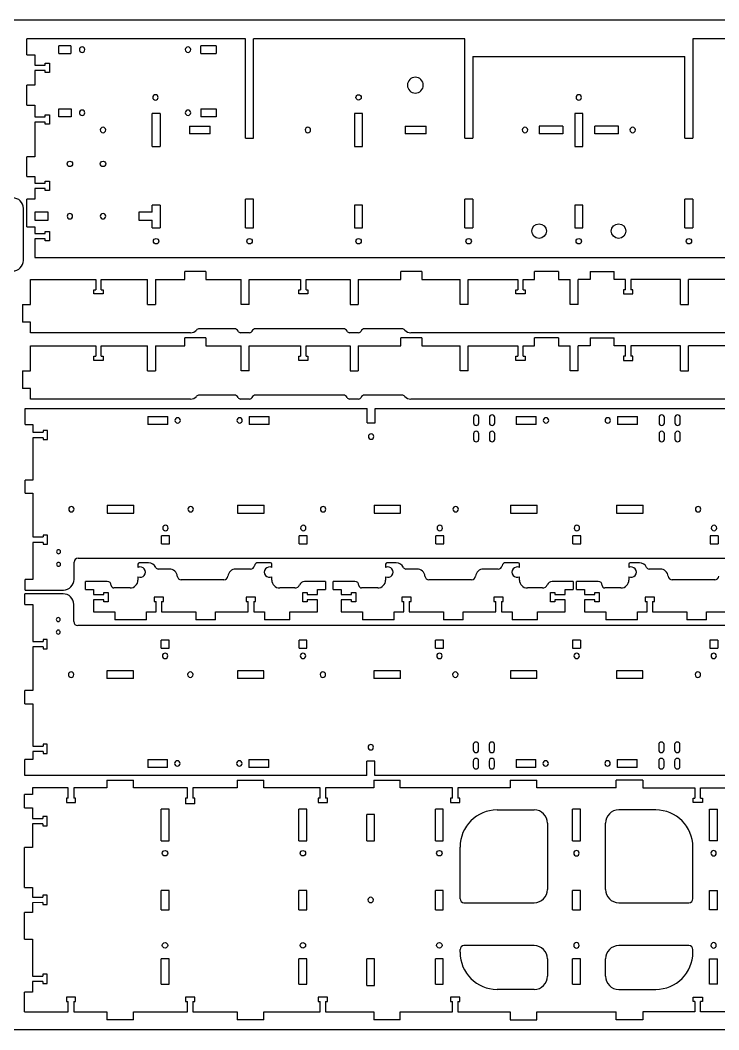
# Model space of a CAD drawing. Header units: millimetres. Extents: x -2614 to 1371, y 670 to 4202.
# Drawn here: x -831 to -304, y 3440 to 4202 of the extents above; entities that cross this region are included whole.
import ezdxf

# ---------------------------------------------------------------- set-up
doc = ezdxf.new("R2010")
doc.units = ezdxf.units.MM
doc.linetypes.add('HIDDEN', pattern=[9.525, 6.35, -3.175])
doc.layers.get('0').update_dxf_attribs({"lineweight": 70})
doc.layers.add('Hidden', color=7, linetype='HIDDEN', lineweight=70)

msp = doc.modelspace()

# ---------------------------------------------------------------- linework, layer by layer
at = {"color": 7, "lineweight": -3}
for p, q in [((12.94, 4201.8), (-1257.06, 4201.8)), ((-660.72, 4187.76), (-825.71, 4187.76)), ((-825.71, 4175.76), (-825.71, 4187.76)), ((-660.72, 4112.75), (-660.72, 4187.76)), ((-495.32, 4187.76), (-654.72, 4187.76)), ((-654.72, 4112.75), (-654.72, 4187.76)), ((-495.32, 4112.75), (-495.32, 4187.76)), ((-163.72, 4187.76), (-323.12, 4187.76)), ((-323.12, 4187.76), (-323.12, 4112.75)), ((-801.68, 4176.56), (-801.68, 4182.56)), ((-792.53, 4182.56), (-801.68, 4182.56)), ((-801.68, 4176.56), (-792.53, 4176.56)), ((-792.53, 4182.56), (-792.53, 4176.56)), ((-694.51, 4176.56), (-694.51, 4182.56)), ((-682.89, 4182.56), (-694.51, 4182.56)), ((-694.51, 4176.56), (-682.89, 4176.56)), ((-682.89, 4182.56), (-682.89, 4176.56)), ((-825.71, 4175.76), (-819.71, 4175.76)), ((-819.71, 4175.76), (-819.71, 4167.81)), ((-811.91, 4167.81), (-811.91, 4169.26)), ((-811.91, 4169.26), (-808.71, 4169.26)), ((-808.71, 4169.26), (-808.71, 4162.26)), ((-489.31, 4174.35), (-329.12, 4174.35)), ((-489.31, 4174.35), (-489.31, 4112.75)), ((-329.12, 4112.75), (-329.12, 4174.35)), ((-819.71, 4167.81), (-811.91, 4167.81)), ((-811.91, 4163.71), (-819.71, 4163.71)), ((-819.71, 4163.71), (-819.71, 4152.76)), ((-811.91, 4162.26), (-811.91, 4163.71)), ((-808.71, 4162.26), (-811.91, 4162.26)), ((-819.71, 4152.76), (-825.71, 4152.76)), ((-825.71, 4137.76), (-825.71, 4152.76)), ((-825.71, 4137.76), (-819.71, 4137.76)), ((-819.71, 4137.76), (-819.71, 4128.81)), ((-811.91, 4128.81), (-811.91, 4130.26)), ((-811.91, 4130.26), (-808.71, 4130.26)), ((-808.71, 4130.26), (-808.71, 4123.26)), ((-801.61, 4128.96), (-801.61, 4134.93)), ((-801.61, 4134.93), (-792.45, 4134.93)), ((-792.45, 4134.93), (-792.45, 4128.96)), ((-731.22, 4106.48), (-731.22, 4131.48)), ((-725.22, 4131.48), (-731.22, 4131.48)), ((-725.22, 4131.48), (-725.22, 4106.48)), ((-694.44, 4134.96), (-694.44, 4128.96)), ((-694.44, 4134.96), (-682.82, 4134.96)), ((-682.82, 4134.96), (-682.82, 4128.96)), ((-578.42, 4131.48), (-578.42, 4106.48)), ((-572.42, 4131.48), (-578.42, 4131.48)), ((-572.42, 4106.48), (-572.42, 4131.48)), ((-412.22, 4131.48), (-412.22, 4106.48)), ((-406.22, 4131.48), (-412.22, 4131.48)), ((-406.22, 4106.48), (-406.22, 4131.48)), ((-819.71, 4128.81), (-811.91, 4128.81)), ((-811.91, 4124.71), (-819.71, 4124.71)), ((-819.71, 4124.71), (-819.71, 4098.63)), ((-811.91, 4123.26), (-811.91, 4124.71)), ((-808.71, 4123.26), (-811.91, 4123.26)), ((-792.45, 4128.96), (-801.61, 4128.96)), ((-682.82, 4128.96), (-694.44, 4128.96)), ((-703.17, 4121.93), (-687.37, 4121.93)), ((-703.17, 4121.93), (-703.17, 4115.93)), ((-687.37, 4115.93), (-703.17, 4115.93)), ((-687.37, 4115.93), (-687.37, 4121.93)), ((-540.17, 4121.93), (-524.37, 4121.93)), ((-540.17, 4121.93), (-540.17, 4115.93)), ((-524.37, 4115.93), (-540.17, 4115.93)), ((-524.37, 4115.93), (-524.37, 4121.93)), ((-421.22, 4121.93), (-439.22, 4121.93)), ((-439.22, 4121.93), (-439.22, 4115.93)), ((-421.22, 4115.93), (-439.22, 4115.93)), ((-421.22, 4121.93), (-421.22, 4115.93)), ((-379.21, 4121.93), (-397.21, 4121.93)), ((-397.21, 4115.93), (-397.21, 4121.93)), ((-379.21, 4115.93), (-397.21, 4115.93)), ((-379.21, 4115.93), (-379.21, 4121.93)), ((-660.72, 4112.75), (-654.72, 4112.75)), ((-495.32, 4112.75), (-489.31, 4112.75)), ((-329.12, 4112.75), (-323.12, 4112.75)), ((-731.22, 4106.48), (-725.22, 4106.48)), ((-578.42, 4106.48), (-572.42, 4106.48)), ((-412.22, 4106.48), (-406.22, 4106.48)), ((-819.71, 4098.63), (-825.71, 4098.63)), ((-825.71, 4083.81), (-825.71, 4098.63)), ((-825.71, 4083.81), (-819.71, 4083.81)), ((-819.71, 4083.81), (-819.71, 4078.81)), ((-819.71, 4078.81), (-811.91, 4078.81)), ((-811.91, 4078.81), (-811.91, 4080.26)), ((-811.91, 4080.26), (-808.71, 4080.26)), ((-808.71, 4080.26), (-808.71, 4073.26)), ((-819.71, 4074.71), (-819.71, 4066.71)), ((-811.91, 4074.71), (-819.71, 4074.71)), ((-811.91, 4073.26), (-811.91, 4074.71)), ((-808.71, 4073.26), (-811.91, 4073.26)), ((-825.71, 4045.81), (-825.71, 4066.71)), ((-819.71, 4066.71), (-825.71, 4066.71)), ((-731.22, 4056.86), (-731.22, 4062.12)), ((-725.22, 4062.12), (-731.22, 4062.12)), ((-725.22, 4062.12), (-725.22, 4045.04)), ((-654.72, 4066.71), (-660.72, 4066.71)), ((-660.72, 4045.04), (-660.72, 4066.71)), ((-654.72, 4045.04), (-654.72, 4066.71)), ((-572.42, 4062.12), (-578.42, 4062.12)), ((-578.42, 4062.12), (-578.42, 4045.04)), ((-572.42, 4045.04), (-572.42, 4062.12)), ((-489.31, 4066.71), (-495.32, 4066.71)), ((-495.32, 4045.04), (-495.32, 4066.71)), ((-489.31, 4066.71), (-489.31, 4045.04)), ((-412.22, 4062.12), (-412.22, 4045.04)), ((-406.22, 4062.12), (-412.22, 4062.12)), ((-406.22, 4045.04), (-406.22, 4062.12)), ((-323.12, 4066.71), (-329.12, 4066.71)), ((-329.12, 4045.04), (-329.12, 4066.71)), ((-323.12, 4066.71), (-323.12, 4045.04)), ((-828.41, 4020.54), (-828.41, 4059.72)), ((-819.71, 4056.86), (-819.71, 4050.86)), ((-809.71, 4056.86), (-819.71, 4056.86)), ((-809.71, 4050.86), (-809.71, 4056.86)), ((-731.22, 4056.86), (-741.22, 4056.86)), ((-741.22, 4056.86), (-741.22, 4050.86)), ((-819.71, 4050.86), (-809.71, 4050.86)), ((-741.22, 4050.86), (-731.22, 4050.86)), ((-731.22, 4045.04), (-731.22, 4050.86)), ((-825.71, 4045.81), (-819.71, 4045.81)), ((-819.71, 4045.81), (-819.71, 4040.81)), ((-819.71, 4040.81), (-811.91, 4040.81)), ((-811.91, 4040.81), (-811.91, 4042.26)), ((-811.91, 4042.26), (-808.71, 4042.26)), ((-808.71, 4042.26), (-808.71, 4035.26)), ((-731.22, 4045.04), (-725.22, 4045.04)), ((-660.72, 4045.04), (-654.72, 4045.04)), ((-578.42, 4045.04), (-572.42, 4045.04)), ((-495.32, 4045.04), (-489.31, 4045.04)), ((-412.22, 4045.04), (-406.22, 4045.04)), ((-329.12, 4045.04), (-323.12, 4045.04)), ((-811.91, 4036.71), (-819.71, 4036.71)), ((-819.71, 4036.71), (-819.71, 4022.76)), ((-811.91, 4035.26), (-811.91, 4036.71)), ((-808.71, 4035.26), (-811.91, 4035.26)), ((-819.71, 4022.76), (1.28, 4022.76)), ((-690.78, 4012.16), (-706.58, 4012.16)), ((-706.58, 4006.16), (-706.58, 4012.16)), ((-690.78, 4012.16), (-690.78, 4006.16)), ((-527.78, 4012.16), (-543.58, 4012.16)), ((-543.58, 4006.16), (-543.58, 4012.16)), ((-527.78, 4012.16), (-527.78, 4006.16)), ((-424.63, 4012.16), (-442.63, 4012.16)), ((-442.63, 4006.16), (-442.63, 4012.16)), ((-424.63, 4012.16), (-424.63, 4006.16)), ((-400.63, 4012.16), (-382.63, 4012.16)), ((-400.63, 4012.16), (-400.63, 4006.16)), ((-382.63, 4006.16), (-382.63, 4012.16)), ((-823.12, 4006.16), (-773.79, 4006.16)), ((-823.12, 3987.14), (-823.12, 4006.16)), ((-773.79, 4006.16), (-773.79, 3998.36)), ((-769.69, 4006.16), (-734.63, 4006.16)), ((-769.69, 3998.36), (-769.69, 4006.16)), ((-734.63, 3987.16), (-734.63, 4006.16)), ((-728.63, 4006.16), (-706.58, 4006.16)), ((-728.63, 4006.16), (-728.63, 3987.16)), ((-690.78, 4006.16), (-664.13, 4006.16)), ((-664.13, 3987.16), (-664.13, 4006.16)), ((-658.13, 4006.16), (-619.18, 4006.16)), ((-658.13, 3987.16), (-658.13, 4006.16)), ((-619.18, 4006.16), (-619.18, 3998.36)), ((-615.08, 4006.16), (-581.83, 4006.16)), ((-615.08, 3998.36), (-615.08, 4006.16)), ((-581.83, 4006.16), (-581.83, 3987.16)), ((-575.83, 4006.16), (-543.58, 4006.16)), ((-575.83, 4006.16), (-575.83, 3987.16)), ((-527.78, 4006.16), (-498.74, 4006.16)), ((-498.74, 3987.16), (-498.74, 4006.16)), ((-492.73, 4006.16), (-455.31, 4006.16)), ((-492.73, 3987.16), (-492.73, 4006.16)), ((-455.31, 4006.16), (-455.31, 3998.36)), ((-451.21, 4006.16), (-442.63, 4006.16)), ((-451.21, 3998.36), (-451.21, 4006.16)), ((-424.63, 4006.16), (-415.64, 4006.16)), ((-415.64, 3987.16), (-415.64, 4006.16)), ((-400.63, 4006.16), (-409.63, 4006.16)), ((-409.63, 3987.16), (-409.63, 4006.16)), ((-374.05, 4006.16), (-382.63, 4006.16)), ((-374.05, 3998.36), (-374.05, 4006.16)), ((-332.53, 4006.16), (-369.95, 4006.16)), ((-369.95, 4006.16), (-369.95, 3998.36)), ((-332.53, 3987.16), (-332.53, 4006.16)), ((-297.49, 4006.16), (-326.53, 4006.16)), ((-326.53, 3987.16), (-326.53, 4006.16)), ((-775.24, 3995.16), (-775.24, 3998.36)), ((-775.24, 3998.36), (-773.79, 3998.36)), ((-768.24, 3995.16), (-775.24, 3995.16)), ((-769.69, 3998.36), (-768.24, 3998.36)), ((-768.24, 3998.36), (-768.24, 3995.16)), ((-620.63, 3995.16), (-620.63, 3998.36)), ((-620.63, 3998.36), (-619.18, 3998.36)), ((-613.63, 3995.16), (-620.63, 3995.16)), ((-615.08, 3998.36), (-613.63, 3998.36)), ((-613.63, 3998.36), (-613.63, 3995.16)), ((-456.76, 3995.16), (-456.76, 3998.36)), ((-456.76, 3998.36), (-455.31, 3998.36)), ((-449.76, 3995.16), (-456.76, 3995.16)), ((-451.21, 3998.36), (-449.76, 3998.36)), ((-449.76, 3998.36), (-449.76, 3995.16)), ((-375.5, 3998.36), (-375.5, 3995.16)), ((-374.05, 3998.36), (-375.5, 3998.36)), ((-375.5, 3995.16), (-368.5, 3995.16)), ((-368.5, 3998.36), (-369.95, 3998.36)), ((-368.5, 3995.16), (-368.5, 3998.36)), ((-829.12, 3987.14), (-823.12, 3987.14)), ((-829.12, 3987.14), (-829.12, 3973.94)), ((-734.63, 3987.16), (-728.63, 3987.16)), ((-658.13, 3987.16), (-664.13, 3987.16)), ((-581.83, 3987.16), (-575.83, 3987.16)), ((-492.73, 3987.16), (-498.74, 3987.16)), ((-409.63, 3987.16), (-415.64, 3987.16)), ((-332.53, 3987.16), (-326.53, 3987.16)), ((-823.12, 3973.94), (-829.12, 3973.94)), ((-823.12, 3965.94), (-823.12, 3973.94)), ((-702.34, 3965.94), (-823.12, 3965.94)), ((-669.13, 3968.94), (-695.63, 3968.94)), ((-657.71, 3965.94), (-664.54, 3965.94)), ((-586.83, 3968.94), (-653.13, 3968.94)), ((-575.41, 3965.94), (-582.24, 3965.94)), ((-542.74, 3968.94), (-570.83, 3968.94)), ((-289.24, 3965.94), (-536.03, 3965.94)), ((-823.12, 3956.07), (-773.79, 3956.07)), ((-823.12, 3937.05), (-823.12, 3956.07)), ((-773.79, 3956.07), (-773.79, 3948.27)), ((-769.69, 3956.07), (-734.63, 3956.07)), ((-769.69, 3948.27), (-769.69, 3956.07)), ((-734.63, 3937.07), (-734.63, 3956.07)), ((-728.63, 3956.07), (-706.58, 3956.07)), ((-728.63, 3956.07), (-728.63, 3937.07)), ((-690.78, 3962.07), (-706.58, 3962.07)), ((-706.58, 3956.07), (-706.58, 3962.07)), ((-690.78, 3962.07), (-690.78, 3956.07)), ((-690.78, 3956.07), (-664.13, 3956.07)), ((-664.13, 3937.07), (-664.13, 3956.07)), ((-658.13, 3956.07), (-619.18, 3956.07)), ((-658.13, 3937.07), (-658.13, 3956.07)), ((-619.18, 3956.07), (-619.18, 3948.27)), ((-615.08, 3956.07), (-581.83, 3956.07)), ((-615.08, 3948.27), (-615.08, 3956.07)), ((-581.83, 3956.07), (-581.83, 3937.07)), ((-575.83, 3956.07), (-543.58, 3956.07)), ((-575.83, 3956.07), (-575.83, 3937.07)), ((-527.78, 3962.07), (-543.58, 3962.07)), ((-543.58, 3956.07), (-543.58, 3962.07)), ((-527.78, 3962.07), (-527.78, 3956.07)), ((-527.78, 3956.07), (-498.74, 3956.07)), ((-498.74, 3937.07), (-498.74, 3956.07)), ((-492.73, 3956.07), (-455.31, 3956.07)), ((-492.73, 3937.07), (-492.73, 3956.07)), ((-455.31, 3956.07), (-455.31, 3948.27)), ((-451.21, 3956.07), (-442.63, 3956.07)), ((-451.21, 3948.27), (-451.21, 3956.07)), ((-424.63, 3962.07), (-442.63, 3962.07)), ((-442.63, 3956.07), (-442.63, 3962.07)), ((-424.63, 3962.07), (-424.63, 3956.07)), ((-424.63, 3956.07), (-415.64, 3956.07)), ((-415.64, 3937.07), (-415.64, 3956.07)), ((-400.63, 3956.07), (-409.63, 3956.07)), ((-409.63, 3937.07), (-409.63, 3956.07)), ((-400.63, 3962.07), (-382.63, 3962.07)), ((-400.63, 3962.07), (-400.63, 3956.07)), ((-382.63, 3956.07), (-382.63, 3962.07)), ((-374.05, 3956.07), (-382.63, 3956.07)), ((-374.05, 3948.27), (-374.05, 3956.07)), ((-332.53, 3956.07), (-369.95, 3956.07)), ((-369.95, 3956.07), (-369.95, 3948.27)), ((-332.53, 3937.07), (-332.53, 3956.07)), ((-297.49, 3956.07), (-326.53, 3956.07)), ((-326.53, 3937.07), (-326.53, 3956.07)), ((-775.24, 3945.07), (-775.24, 3948.27)), ((-775.24, 3948.27), (-773.79, 3948.27)), ((-769.69, 3948.27), (-768.24, 3948.27)), ((-768.24, 3948.27), (-768.24, 3945.07)), ((-620.63, 3945.07), (-620.63, 3948.27)), ((-620.63, 3948.27), (-619.18, 3948.27)), ((-615.08, 3948.27), (-613.63, 3948.27)), ((-613.63, 3948.27), (-613.63, 3945.07)), ((-456.76, 3945.07), (-456.76, 3948.27)), ((-456.76, 3948.27), (-455.31, 3948.27)), ((-451.21, 3948.27), (-449.76, 3948.27)), ((-449.76, 3948.27), (-449.76, 3945.07)), ((-375.5, 3948.27), (-375.5, 3945.07)), ((-374.05, 3948.27), (-375.5, 3948.27)), ((-368.5, 3948.27), (-369.95, 3948.27)), ((-368.5, 3945.07), (-368.5, 3948.27)), ((-768.24, 3945.07), (-775.24, 3945.07)), ((-613.63, 3945.07), (-620.63, 3945.07)), ((-449.76, 3945.07), (-456.76, 3945.07)), ((-375.5, 3945.07), (-368.5, 3945.07)), ((-829.12, 3937.05), (-823.12, 3937.05)), ((-829.12, 3937.05), (-829.12, 3923.85)), ((-734.63, 3937.07), (-728.63, 3937.07)), ((-658.13, 3937.07), (-664.13, 3937.07)), ((-581.83, 3937.07), (-575.83, 3937.07)), ((-492.73, 3937.07), (-498.74, 3937.07)), ((-409.63, 3937.07), (-415.64, 3937.07)), ((-332.53, 3937.07), (-326.53, 3937.07)), ((-823.12, 3923.85), (-829.12, 3923.85)), ((-823.12, 3915.85), (-823.12, 3923.85)), ((-669.13, 3918.85), (-695.63, 3918.85)), ((-586.83, 3918.85), (-653.13, 3918.85)), ((-542.74, 3918.85), (-570.83, 3918.85)), ((-702.34, 3915.85), (-823.12, 3915.85)), ((-657.71, 3915.85), (-664.54, 3915.85)), ((-575.41, 3915.85), (-582.24, 3915.85)), ((-289.24, 3915.85), (-536.03, 3915.85)), ((-827.17, 3908.74), (-568.99, 3908.74)), ((-827.17, 3896.74), (-827.17, 3908.74)), ((-734.4, 3902.74), (-719.42, 3902.74)), ((-734.4, 3902.74), (-734.4, 3896.74)), ((-719.42, 3896.74), (-719.42, 3902.74)), ((-657.95, 3902.74), (-642.97, 3902.74)), ((-657.95, 3902.74), (-657.95, 3896.74)), ((-642.97, 3896.74), (-642.97, 3902.74)), ((-568.99, 3898.01), (-568.99, 3908.74)), ((-562.99, 3898.01), (-562.99, 3908.74)), ((-562.99, 3908.74), (-258.37, 3908.74)), ((-488.68, 3901.91), (-488.68, 3897.91)), ((-484.68, 3897.91), (-484.68, 3901.91)), ((-476.68, 3901.91), (-476.68, 3897.91)), ((-472.68, 3897.91), (-472.68, 3901.91)), ((-456.39, 3902.74), (-441.41, 3902.74)), ((-456.39, 3902.74), (-456.39, 3896.74)), ((-441.41, 3896.74), (-441.41, 3902.74)), ((-379.94, 3902.74), (-364.96, 3902.74)), ((-379.94, 3902.74), (-379.94, 3896.74)), ((-364.96, 3896.74), (-364.96, 3902.74)), ((-348.68, 3901.91), (-348.68, 3897.91)), ((-344.68, 3897.91), (-344.68, 3901.91)), ((-336.68, 3901.91), (-336.68, 3897.91)), ((-332.68, 3897.91), (-332.68, 3901.91)), ((-827.17, 3896.74), (-821.17, 3896.74)), ((-821.17, 3896.74), (-821.17, 3890.79)), ((-719.42, 3896.74), (-734.4, 3896.74)), ((-642.97, 3896.74), (-657.95, 3896.74)), ((-568.99, 3898.01), (-562.99, 3898.01)), ((-441.41, 3896.74), (-456.39, 3896.74)), ((-364.96, 3896.74), (-379.94, 3896.74)), ((-821.17, 3890.79), (-813.37, 3890.79)), ((-813.37, 3886.69), (-821.17, 3886.69)), ((-821.17, 3886.69), (-821.17, 3854.74)), ((-813.37, 3892.24), (-813.37, 3890.79)), ((-810.17, 3892.24), (-813.37, 3892.24)), ((-813.37, 3886.69), (-813.37, 3885.24)), ((-810.17, 3885.24), (-810.17, 3892.24)), ((-488.68, 3889.56), (-488.68, 3885.56)), ((-484.68, 3885.56), (-484.68, 3889.56)), ((-476.68, 3889.56), (-476.68, 3885.56)), ((-472.68, 3885.56), (-472.68, 3889.56)), ((-348.68, 3889.56), (-348.68, 3885.56)), ((-344.68, 3885.56), (-344.68, 3889.56)), ((-336.68, 3889.56), (-336.68, 3885.56)), ((-332.68, 3885.56), (-332.68, 3889.56)), ((-813.37, 3885.24), (-810.17, 3885.24)), ((-821.17, 3854.74), (-827.17, 3854.74)), ((-827.17, 3844.74), (-827.17, 3854.74)), ((-827.17, 3844.74), (-821.17, 3844.74)), ((-821.17, 3844.74), (-821.17, 3811.79)), ((-765.12, 3835.73), (-745.12, 3835.73)), ((-765.12, 3835.73), (-765.12, 3829.73)), ((-745.12, 3829.73), (-745.12, 3835.73)), ((-666.7, 3835.73), (-646.7, 3835.73)), ((-666.7, 3835.73), (-666.7, 3829.73)), ((-646.7, 3829.73), (-646.7, 3835.73)), ((-563.68, 3835.73), (-543.68, 3835.73)), ((-563.68, 3835.73), (-563.68, 3829.73)), ((-543.68, 3829.73), (-543.68, 3835.73)), ((-460.68, 3835.73), (-440.68, 3835.73)), ((-460.68, 3835.73), (-460.68, 3829.73)), ((-440.68, 3829.73), (-440.68, 3835.73)), ((-380.67, 3835.73), (-360.67, 3835.73)), ((-380.67, 3835.73), (-380.67, 3829.73)), ((-360.67, 3829.73), (-360.67, 3835.73)), ((-765.12, 3829.73), (-745.12, 3829.73)), ((-666.7, 3829.73), (-646.7, 3829.73)), ((-563.68, 3829.73), (-543.68, 3829.73)), ((-460.68, 3829.73), (-440.68, 3829.73)), ((-380.67, 3829.73), (-360.67, 3829.73)), ((-821.17, 3811.79), (-813.37, 3811.79)), ((-813.37, 3813.24), (-813.37, 3811.79)), ((-810.17, 3813.24), (-813.37, 3813.24)), ((-810.17, 3806.24), (-810.17, 3813.24)), ((-724.2, 3806.66), (-724.2, 3812.66)), ((-718.2, 3812.66), (-724.2, 3812.66)), ((-718.2, 3806.66), (-718.2, 3812.66)), ((-620.18, 3806.66), (-620.18, 3812.66)), ((-614.18, 3812.66), (-620.18, 3812.66)), ((-614.18, 3806.66), (-614.18, 3812.66)), ((-517.18, 3806.66), (-517.18, 3812.66)), ((-511.18, 3812.66), (-517.18, 3812.66)), ((-511.18, 3806.66), (-511.18, 3812.66)), ((-413.68, 3806.66), (-413.68, 3812.66)), ((-407.68, 3812.66), (-413.68, 3812.66)), ((-407.68, 3806.66), (-407.68, 3812.66)), ((-310.17, 3812.66), (-310.17, 3806.66)), ((-304.17, 3812.66), (-310.17, 3812.66)), ((-304.17, 3812.66), (-304.17, 3806.66)), ((-813.37, 3807.69), (-821.17, 3807.69)), ((-821.17, 3807.69), (-821.17, 3779.74)), ((-813.37, 3807.69), (-813.37, 3806.24)), ((-813.37, 3806.24), (-810.17, 3806.24)), ((-724.2, 3806.66), (-718.2, 3806.66)), ((-620.18, 3806.66), (-614.18, 3806.66)), ((-517.18, 3806.66), (-511.18, 3806.66)), ((-413.68, 3806.66), (-407.68, 3806.66)), ((-310.17, 3806.66), (-304.17, 3806.66)), ((-787.2, 3795.74), (-34.15, 3795.74)), ((-790.2, 3779.74), (-790.2, 3792.74)), ((-741.93, 3791.33), (-741.93, 3788.77)), ((-734.03, 3792.33), (-740.93, 3792.33)), ((-718.23, 3787.59), (-726.72, 3787.59)), ((-656.98, 3787.59), (-668.1, 3787.59)), ((-641.93, 3792.33), (-651.11, 3792.33)), ((-640.93, 3788.77), (-640.93, 3791.33)), ((-555.01, 3791.33), (-555.01, 3788.77)), ((-547.11, 3792.33), (-554.01, 3792.33)), ((-531.31, 3787.59), (-539.8, 3787.59)), ((-470.06, 3787.59), (-481.18, 3787.59)), ((-455.01, 3792.33), (-464.19, 3792.33)), ((-454.01, 3788.77), (-454.01, 3791.33)), ((-371.42, 3791.33), (-371.42, 3788.77)), ((-363.52, 3792.33), (-370.42, 3792.33)), ((-347.72, 3787.59), (-356.21, 3787.59)), ((-821.17, 3779.74), (-827.17, 3779.74)), ((-827.17, 3771.74), (-827.17, 3779.74)), ((-741.93, 3781.74), (-741.93, 3779.26)), ((-640.93, 3779.26), (-640.93, 3781.74)), ((-555.01, 3781.74), (-555.01, 3779.26)), ((-454.01, 3779.26), (-454.01, 3781.74)), ((-371.42, 3781.74), (-371.42, 3779.26)), ((-781.43, 3772.2), (-781.43, 3778.2)), ((-765.08, 3778.2), (-781.43, 3778.2)), ((-781.43, 3772.2), (-775.43, 3772.2)), ((-775.43, 3772.2), (-775.43, 3768.38)), ((-747.93, 3773.26), (-760.08, 3773.26)), ((-677.07, 3779.43), (-709.27, 3779.43)), ((-623.63, 3773.26), (-634.93, 3773.26)), ((-600.43, 3778.2), (-616.24, 3778.2)), ((-606.43, 3768.38), (-606.43, 3772.2)), ((-606.43, 3772.2), (-600.43, 3772.2)), ((-600.43, 3778.2), (-600.43, 3772.2)), ((-594.51, 3772.2), (-594.51, 3778.2)), ((-578.16, 3778.2), (-594.51, 3778.2)), ((-594.51, 3772.2), (-588.51, 3772.2)), ((-588.51, 3772.2), (-588.51, 3768.38)), ((-561.01, 3773.26), (-573.16, 3773.26)), ((-490.15, 3779.43), (-522.35, 3779.43)), ((-436.71, 3773.26), (-448.01, 3773.26)), ((-413.51, 3778.2), (-429.32, 3778.2)), ((-419.51, 3768.38), (-419.51, 3772.2)), ((-419.51, 3772.2), (-413.51, 3772.2)), ((-413.51, 3778.2), (-413.51, 3772.2)), ((-410.92, 3772.2), (-410.92, 3778.2)), ((-394.57, 3778.2), (-410.92, 3778.2)), ((-410.92, 3772.2), (-404.92, 3772.2)), ((-404.92, 3772.2), (-404.92, 3768.38)), ((-377.42, 3773.26), (-389.57, 3773.26)), ((-306.56, 3779.43), (-338.76, 3779.43)), ((-827.39, 3760.85), (-827.39, 3768.85)), ((-798.42, 3768.85), (-827.39, 3768.85)), ((-827.17, 3771.74), (-798.2, 3771.74)), ((-775.43, 3768.38), (-767.63, 3768.38)), ((-767.63, 3768.38), (-767.63, 3769.83)), ((-767.63, 3769.83), (-764.43, 3769.83)), ((-764.43, 3769.83), (-764.43, 3762.83)), ((-729.7, 3766.33), (-729.7, 3763.13)), ((-722.7, 3766.33), (-729.7, 3766.33)), ((-722.7, 3763.13), (-722.7, 3766.33)), ((-660.16, 3766.33), (-660.16, 3763.13)), ((-653.16, 3766.33), (-660.16, 3766.33)), ((-653.16, 3763.13), (-653.16, 3766.33)), ((-617.43, 3762.83), (-617.43, 3769.83)), ((-617.43, 3769.83), (-614.23, 3769.83)), ((-614.23, 3769.83), (-614.23, 3768.38)), ((-614.23, 3768.38), (-606.43, 3768.38)), ((-588.51, 3768.38), (-580.71, 3768.38)), ((-580.71, 3768.38), (-580.71, 3769.83)), ((-580.71, 3769.83), (-577.51, 3769.83)), ((-577.51, 3769.83), (-577.51, 3762.83)), ((-542.78, 3766.33), (-542.78, 3763.13)), ((-535.78, 3766.33), (-542.78, 3766.33)), ((-535.78, 3763.13), (-535.78, 3766.33)), ((-473.24, 3766.33), (-473.24, 3763.13)), ((-466.24, 3766.33), (-473.24, 3766.33)), ((-466.24, 3763.13), (-466.24, 3766.33)), ((-430.51, 3762.83), (-430.51, 3769.83)), ((-430.51, 3769.83), (-427.31, 3769.83)), ((-427.31, 3769.83), (-427.31, 3768.38)), ((-427.31, 3768.38), (-419.51, 3768.38)), ((-404.92, 3768.38), (-397.12, 3768.38)), ((-397.12, 3768.38), (-397.12, 3769.83)), ((-397.12, 3769.83), (-393.92, 3769.83)), ((-393.92, 3769.83), (-393.92, 3762.83)), ((-359.19, 3766.33), (-359.19, 3763.13)), ((-352.19, 3766.33), (-359.19, 3766.33)), ((-352.19, 3763.13), (-352.19, 3766.33)), ((-827.39, 3760.85), (-821.39, 3760.85)), ((-821.39, 3760.85), (-821.39, 3732.9)), ((-790.42, 3747.85), (-790.42, 3760.85)), ((-767.63, 3764.28), (-775.43, 3764.28)), ((-775.43, 3764.28), (-775.43, 3755.33)), ((-767.63, 3762.83), (-767.63, 3764.28)), ((-764.43, 3762.83), (-767.63, 3762.83)), ((-729.7, 3763.13), (-728.25, 3763.13)), ((-728.25, 3755.33), (-728.25, 3763.13)), ((-724.15, 3763.13), (-722.7, 3763.13)), ((-724.15, 3763.13), (-724.15, 3755.33)), ((-660.16, 3763.13), (-658.71, 3763.13)), ((-658.71, 3755.33), (-658.71, 3763.13)), ((-654.61, 3763.13), (-653.16, 3763.13)), ((-654.61, 3763.13), (-654.61, 3755.33)), ((-614.23, 3762.83), (-617.43, 3762.83)), ((-606.43, 3764.28), (-614.23, 3764.28)), ((-614.23, 3764.28), (-614.23, 3762.83)), ((-606.43, 3755.33), (-606.43, 3764.28)), ((-580.71, 3764.28), (-588.51, 3764.28)), ((-588.51, 3764.28), (-588.51, 3755.33)), ((-580.71, 3762.83), (-580.71, 3764.28)), ((-577.51, 3762.83), (-580.71, 3762.83)), ((-542.78, 3763.13), (-541.33, 3763.13)), ((-541.33, 3755.33), (-541.33, 3763.13)), ((-537.23, 3763.13), (-535.78, 3763.13)), ((-537.23, 3763.13), (-537.23, 3755.33)), ((-473.24, 3763.13), (-471.79, 3763.13)), ((-471.79, 3755.33), (-471.79, 3763.13)), ((-467.69, 3763.13), (-466.24, 3763.13)), ((-467.69, 3763.13), (-467.69, 3755.33)), ((-427.31, 3762.83), (-430.51, 3762.83)), ((-419.51, 3764.28), (-427.31, 3764.28)), ((-427.31, 3764.28), (-427.31, 3762.83)), ((-419.51, 3755.33), (-419.51, 3764.28)), ((-397.12, 3764.28), (-404.92, 3764.28)), ((-404.92, 3764.28), (-404.92, 3755.33)), ((-397.12, 3762.83), (-397.12, 3764.28)), ((-393.92, 3762.83), (-397.12, 3762.83)), ((-359.19, 3763.13), (-357.74, 3763.13)), ((-357.74, 3755.33), (-357.74, 3763.13)), ((-353.64, 3763.13), (-352.19, 3763.13)), ((-353.64, 3763.13), (-353.64, 3755.33)), ((-775.43, 3755.33), (-759.43, 3755.33)), ((-759.43, 3755.33), (-759.43, 3749.33)), ((-735.43, 3749.33), (-759.43, 3749.33)), ((-735.43, 3749.33), (-735.43, 3755.33)), ((-735.43, 3755.33), (-728.25, 3755.33)), ((-724.15, 3755.33), (-698.17, 3755.33)), ((-698.17, 3755.33), (-698.17, 3749.33)), ((-683.37, 3749.33), (-698.17, 3749.33)), ((-683.37, 3749.33), (-683.37, 3755.33)), ((-683.37, 3755.33), (-658.71, 3755.33)), ((-654.61, 3755.33), (-646.43, 3755.33)), ((-646.43, 3755.33), (-646.43, 3749.33)), ((-627.43, 3749.33), (-646.43, 3749.33)), ((-627.43, 3749.33), (-627.43, 3755.33)), ((-627.43, 3755.33), (-606.43, 3755.33)), ((-588.51, 3755.33), (-572.51, 3755.33)), ((-572.51, 3755.33), (-572.51, 3749.33)), ((-548.51, 3749.33), (-572.51, 3749.33)), ((-548.51, 3749.33), (-548.51, 3755.33)), ((-548.51, 3755.33), (-541.33, 3755.33)), ((-537.23, 3755.33), (-511.25, 3755.33)), ((-511.25, 3755.33), (-511.25, 3749.33)), ((-496.45, 3749.33), (-511.25, 3749.33)), ((-496.45, 3749.33), (-496.45, 3755.33)), ((-496.45, 3755.33), (-471.79, 3755.33)), ((-467.69, 3755.33), (-459.51, 3755.33)), ((-459.51, 3755.33), (-459.51, 3749.33)), ((-440.51, 3749.33), (-459.51, 3749.33)), ((-440.51, 3749.33), (-440.51, 3755.33)), ((-440.51, 3755.33), (-419.51, 3755.33)), ((-404.92, 3755.33), (-388.92, 3755.33)), ((-388.92, 3755.33), (-388.92, 3749.33)), ((-364.92, 3749.33), (-388.92, 3749.33)), ((-364.92, 3749.33), (-364.92, 3755.33)), ((-364.92, 3755.33), (-357.74, 3755.33)), ((-353.64, 3755.33), (-327.66, 3755.33)), ((-327.66, 3755.33), (-327.66, 3749.33)), ((-312.86, 3749.33), (-327.66, 3749.33)), ((-312.86, 3749.33), (-312.86, 3755.33)), ((-312.86, 3755.33), (-288.2, 3755.33)), ((-34.37, 3744.85), (-787.42, 3744.85)), ((-813.59, 3734.35), (-813.59, 3732.9)), ((-810.39, 3734.35), (-813.59, 3734.35)), ((-810.39, 3727.35), (-810.39, 3734.35)), ((-724.42, 3727.92), (-724.42, 3733.92)), ((-718.42, 3733.92), (-724.42, 3733.92)), ((-718.42, 3727.92), (-718.42, 3733.92)), ((-620.4, 3727.92), (-620.4, 3733.92)), ((-614.4, 3733.92), (-620.4, 3733.92)), ((-614.4, 3727.92), (-614.4, 3733.92)), ((-517.4, 3727.92), (-517.4, 3733.92)), ((-511.4, 3733.92), (-517.4, 3733.92)), ((-511.4, 3727.92), (-511.4, 3733.92)), ((-413.89, 3733.92), (-413.89, 3727.92)), ((-407.89, 3733.92), (-413.89, 3733.92)), ((-407.89, 3733.92), (-407.89, 3727.92)), ((-310.39, 3733.92), (-310.39, 3727.92)), ((-304.39, 3733.92), (-310.39, 3733.92)), ((-304.39, 3733.92), (-304.39, 3727.92)), ((-821.39, 3732.9), (-813.59, 3732.9)), ((-813.59, 3728.8), (-821.39, 3728.8)), ((-821.39, 3728.8), (-821.39, 3695.85)), ((-813.59, 3728.8), (-813.59, 3727.35)), ((-813.59, 3727.35), (-810.39, 3727.35)), ((-724.42, 3727.92), (-718.42, 3727.92)), ((-620.4, 3727.92), (-614.4, 3727.92)), ((-517.4, 3727.92), (-511.4, 3727.92)), ((-413.89, 3727.92), (-407.89, 3727.92)), ((-310.39, 3727.92), (-304.39, 3727.92)), ((-745.34, 3710.85), (-765.34, 3710.85)), ((-765.34, 3710.85), (-765.34, 3704.85)), ((-745.34, 3704.85), (-765.34, 3704.85)), ((-745.34, 3704.85), (-745.34, 3710.85)), ((-646.92, 3710.85), (-666.92, 3710.85)), ((-666.92, 3710.85), (-666.92, 3704.85)), ((-646.92, 3704.85), (-666.92, 3704.85)), ((-646.92, 3704.85), (-646.92, 3710.85)), ((-543.9, 3710.85), (-563.9, 3710.85)), ((-563.9, 3710.85), (-563.9, 3704.85)), ((-543.9, 3704.85), (-563.9, 3704.85)), ((-543.9, 3704.85), (-543.9, 3710.85)), ((-440.9, 3710.85), (-460.9, 3710.85)), ((-460.9, 3710.85), (-460.9, 3704.85)), ((-440.9, 3704.85), (-460.9, 3704.85)), ((-440.9, 3704.85), (-440.9, 3710.85)), ((-360.89, 3710.85), (-380.89, 3710.85)), ((-380.89, 3710.85), (-380.89, 3704.85)), ((-360.89, 3704.85), (-380.89, 3704.85)), ((-360.89, 3704.85), (-360.89, 3710.85)), ((-827.39, 3685.85), (-827.39, 3695.85)), ((-821.39, 3695.85), (-827.39, 3695.85)), ((-827.39, 3685.85), (-821.39, 3685.85)), ((-821.39, 3685.85), (-821.39, 3653.9)), ((-821.39, 3653.9), (-813.59, 3653.9)), ((-813.59, 3655.35), (-813.59, 3653.9)), ((-810.39, 3655.35), (-813.59, 3655.35)), ((-810.39, 3648.35), (-810.39, 3655.35)), ((-488.9, 3655.02), (-488.9, 3651.02)), ((-484.9, 3651.02), (-484.9, 3655.02)), ((-476.9, 3655.02), (-476.9, 3651.02)), ((-472.9, 3651.02), (-472.9, 3655.02)), ((-348.9, 3655.02), (-348.9, 3651.02)), ((-344.9, 3651.02), (-344.9, 3655.02)), ((-336.9, 3655.02), (-336.9, 3651.02)), ((-332.9, 3651.02), (-332.9, 3655.02)), ((-827.39, 3631.85), (-827.39, 3643.85)), ((-821.39, 3643.85), (-827.39, 3643.85)), ((-813.59, 3649.8), (-821.39, 3649.8)), ((-821.39, 3649.8), (-821.39, 3643.85)), ((-813.59, 3649.8), (-813.59, 3648.35)), ((-813.59, 3648.35), (-810.39, 3648.35)), ((-734.62, 3643.84), (-734.62, 3637.84)), ((-734.62, 3643.84), (-719.64, 3643.84)), ((-719.64, 3637.84), (-719.64, 3643.84)), ((-658.17, 3643.84), (-658.17, 3637.84)), ((-658.17, 3643.84), (-643.19, 3643.84)), ((-643.19, 3637.84), (-643.19, 3643.84)), ((-569.21, 3631.85), (-569.21, 3642.57)), ((-563.21, 3642.57), (-569.21, 3642.57)), ((-563.21, 3631.85), (-563.21, 3642.57)), ((-488.9, 3642.67), (-488.9, 3638.67)), ((-484.9, 3638.67), (-484.9, 3642.67)), ((-476.9, 3642.67), (-476.9, 3638.67)), ((-472.9, 3638.67), (-472.9, 3642.67)), ((-456.61, 3643.84), (-456.61, 3637.84)), ((-456.61, 3643.84), (-441.63, 3643.84)), ((-441.63, 3637.84), (-441.63, 3643.84)), ((-380.16, 3643.84), (-380.16, 3637.84)), ((-380.16, 3643.84), (-365.18, 3643.84)), ((-365.18, 3637.84), (-365.18, 3643.84)), ((-348.9, 3642.67), (-348.9, 3638.67)), ((-344.9, 3638.67), (-344.9, 3642.67)), ((-336.9, 3642.67), (-336.9, 3638.67)), ((-332.9, 3638.67), (-332.9, 3642.67)), ((-719.64, 3637.84), (-734.62, 3637.84)), ((-643.19, 3637.84), (-658.17, 3637.84)), ((-441.63, 3637.84), (-456.61, 3637.84)), ((-365.18, 3637.84), (-380.16, 3637.84)), ((-569.21, 3631.85), (-827.39, 3631.85)), ((-765.43, 3628.31), (-745.43, 3628.31)), ((-765.43, 3628.31), (-765.43, 3622.31)), ((-745.43, 3622.31), (-745.43, 3628.31)), ((-667.02, 3628.31), (-647.02, 3628.31)), ((-667.02, 3628.31), (-667.02, 3622.31)), ((-647.02, 3622.31), (-647.02, 3628.31)), ((-564, 3628.31), (-544, 3628.31)), ((-564, 3628.31), (-564, 3622.31)), ((-258.59, 3631.85), (-563.21, 3631.85)), ((-544, 3622.31), (-544, 3628.31)), ((-461, 3628.31), (-441, 3628.31)), ((-461, 3628.31), (-461, 3622.31)), ((-441, 3622.31), (-441, 3628.31)), ((-360.99, 3628.31), (-380.99, 3628.31)), ((-380.99, 3622.31), (-380.99, 3628.31)), ((-360.99, 3628.31), (-360.99, 3622.31)), ((-821.5, 3622.31), (-821.5, 3617.31)), ((-794.55, 3622.31), (-821.5, 3622.31)), ((-794.55, 3614.51), (-794.55, 3622.31)), ((-790.45, 3622.31), (-790.45, 3614.51)), ((-765.43, 3622.31), (-790.45, 3622.31)), ((-704.55, 3622.31), (-745.43, 3622.31)), ((-704.55, 3614.51), (-704.55, 3622.31)), ((-700.45, 3622.31), (-700.45, 3614.51)), ((-667.02, 3622.31), (-700.45, 3622.31)), ((-604.55, 3622.31), (-647.02, 3622.31)), ((-604.55, 3614.51), (-604.55, 3622.31)), ((-600.45, 3622.31), (-600.45, 3614.51)), ((-564, 3622.31), (-600.45, 3622.31)), ((-504.55, 3622.31), (-544, 3622.31)), ((-504.55, 3614.51), (-504.55, 3622.31)), ((-500.45, 3622.31), (-500.45, 3614.51)), ((-461, 3622.31), (-500.45, 3622.31)), ((-380.99, 3622.31), (-441, 3622.31)), ((-360.99, 3622.31), (-321.54, 3622.31)), ((-321.54, 3622.31), (-321.54, 3614.51)), ((-317.44, 3622.31), (-277.99, 3622.31)), ((-317.44, 3614.51), (-317.44, 3622.31)), ((-821.5, 3617.31), (-827.5, 3617.31)), ((-827.5, 3607.31), (-827.5, 3617.31)), ((-796, 3614.51), (-796, 3611.31)), ((-794.55, 3614.51), (-796, 3614.51)), ((-789, 3614.51), (-790.45, 3614.51)), ((-789, 3611.31), (-789, 3614.51)), ((-706, 3614.51), (-706, 3610.31)), ((-704.55, 3614.51), (-706, 3614.51)), ((-699, 3614.51), (-700.45, 3614.51)), ((-699, 3610.31), (-699, 3614.51)), ((-606, 3614.51), (-606, 3611.31)), ((-604.55, 3614.51), (-606, 3614.51)), ((-599, 3614.51), (-600.45, 3614.51)), ((-599, 3611.31), (-599, 3614.51)), ((-506, 3614.51), (-506, 3611.31)), ((-504.55, 3614.51), (-506, 3614.51)), ((-499, 3614.51), (-500.45, 3614.51)), ((-499, 3611.31), (-499, 3614.51)), ((-322.99, 3614.51), (-321.54, 3614.51)), ((-322.99, 3611.31), (-322.99, 3614.51)), ((-317.44, 3614.51), (-315.99, 3614.51)), ((-315.99, 3614.51), (-315.99, 3611.31)), ((-827.5, 3607.31), (-821.5, 3607.31)), ((-821.5, 3607.31), (-821.5, 3599.37)), ((-796, 3611.31), (-789, 3611.31)), ((-724.52, 3582.31), (-724.52, 3606.31)), ((-718.52, 3606.31), (-724.52, 3606.31)), ((-718.52, 3582.31), (-718.52, 3606.31)), ((-699, 3610.31), (-706, 3610.31)), ((-620.49, 3582.31), (-620.49, 3606.31)), ((-614.49, 3606.31), (-620.49, 3606.31)), ((-614.49, 3582.31), (-614.49, 3606.31)), ((-606, 3611.31), (-599, 3611.31)), ((-517.49, 3582.31), (-517.49, 3606.31)), ((-511.49, 3606.31), (-517.49, 3606.31)), ((-511.49, 3582.31), (-511.49, 3606.31)), ((-506, 3611.31), (-499, 3611.31)), ((-470.88, 3605.74), (-442.88, 3605.74)), ((-414.1, 3582.31), (-414.1, 3606.31)), ((-407.89, 3606.31), (-414.1, 3606.31)), ((-407.89, 3582.31), (-407.89, 3606.31)), ((-351.11, 3605.74), (-379.11, 3605.74)), ((-315.99, 3611.31), (-322.99, 3611.31)), ((-310.5, 3582.31), (-310.5, 3606.31)), ((-310.5, 3606.31), (-304.5, 3606.31)), ((-304.5, 3582.31), (-304.5, 3606.31)), ((-821.5, 3599.37), (-813.69, 3599.37)), ((-813.69, 3600.82), (-813.69, 3599.37)), ((-810.49, 3600.82), (-813.69, 3600.82)), ((-810.49, 3593.83), (-810.49, 3600.82)), ((-569.33, 3582.32), (-569.33, 3602.32)), ((-563.33, 3602.32), (-569.33, 3602.32)), ((-563.33, 3582.32), (-563.33, 3602.32)), ((-813.7, 3595.26), (-821.5, 3595.2)), ((-821.5, 3595.2), (-821.5, 3577.31)), ((-813.7, 3595.26), (-813.69, 3593.81)), ((-813.69, 3593.81), (-810.49, 3593.83)), ((-432.88, 3595.74), (-432.88, 3545.74)), ((-389.11, 3545.74), (-389.11, 3595.74)), ((-724.52, 3582.31), (-718.52, 3582.31)), ((-620.49, 3582.31), (-614.49, 3582.31)), ((-569.33, 3582.32), (-563.33, 3582.32)), ((-517.49, 3582.31), (-511.49, 3582.31)), ((-414.1, 3582.31), (-407.89, 3582.31)), ((-304.5, 3582.31), (-310.5, 3582.31)), ((-821.5, 3577.31), (-827.5, 3577.31)), ((-827.5, 3547.31), (-827.5, 3577.31)), ((-498.88, 3538.74), (-498.88, 3577.74)), ((-323.11, 3538.74), (-323.11, 3577.74)), ((-827.5, 3547.31), (-821.5, 3547.31)), ((-821.5, 3547.31), (-821.49, 3539.87)), ((-724.52, 3530.25), (-724.52, 3545.05)), ((-718.52, 3545.05), (-724.52, 3545.05)), ((-718.52, 3530.25), (-718.52, 3545.05)), ((-620.49, 3530.25), (-620.49, 3545.05)), ((-614.49, 3545.05), (-620.49, 3545.05)), ((-614.49, 3530.25), (-614.49, 3545.05)), ((-517.49, 3530.25), (-517.49, 3545.05)), ((-511.49, 3545.05), (-517.49, 3545.05)), ((-511.49, 3530.25), (-511.49, 3545.05)), ((-414.1, 3530.25), (-414.1, 3545.05)), ((-407.89, 3545.05), (-414.1, 3545.05)), ((-407.89, 3530.25), (-407.89, 3545.05)), ((-310.5, 3530.25), (-310.5, 3545.05)), ((-310.5, 3545.05), (-304.5, 3545.05)), ((-304.5, 3530.25), (-304.5, 3545.05)), ((-821.49, 3539.87), (-813.69, 3539.87)), ((-813.69, 3535.76), (-821.49, 3535.7)), ((-821.49, 3535.7), (-821.49, 3528.31)), ((-813.69, 3541.32), (-813.69, 3539.87)), ((-810.49, 3541.32), (-813.69, 3541.32)), ((-813.69, 3535.76), (-813.68, 3534.31)), ((-810.49, 3534.33), (-810.49, 3541.32)), ((-495.88, 3535.74), (-442.88, 3535.74)), ((-379.11, 3535.74), (-326.11, 3535.74)), ((-821.49, 3528.31), (-827.49, 3528.31)), ((-827.49, 3508.31), (-827.49, 3528.31)), ((-813.68, 3534.31), (-810.49, 3534.33)), ((-724.52, 3530.25), (-718.52, 3530.25)), ((-620.49, 3530.25), (-614.49, 3530.25)), ((-517.49, 3530.25), (-511.49, 3530.25)), ((-414.1, 3530.25), (-407.89, 3530.25)), ((-304.5, 3530.25), (-310.5, 3530.25)), ((-827.49, 3508.31), (-821.49, 3508.31)), ((-821.49, 3508.31), (-821.49, 3480.37)), ((-498.88, 3498.31), (-498.88, 3500.31)), ((-442.88, 3503.31), (-495.88, 3503.31)), ((-326.11, 3503.31), (-379.11, 3503.31)), ((-323.11, 3498.31), (-323.11, 3500.31)), ((-724.52, 3474.31), (-724.52, 3493.31)), ((-718.52, 3493.31), (-724.52, 3493.31)), ((-718.52, 3474.31), (-718.52, 3493.31)), ((-620.49, 3474.31), (-620.49, 3493.31)), ((-614.49, 3493.31), (-620.49, 3493.31)), ((-614.49, 3474.31), (-614.49, 3493.31)), ((-569.33, 3473.32), (-569.33, 3493.32)), ((-563.33, 3493.32), (-569.33, 3493.32)), ((-563.33, 3473.32), (-563.33, 3493.32)), ((-517.49, 3474.31), (-517.49, 3493.31)), ((-511.49, 3493.31), (-517.49, 3493.31)), ((-511.49, 3474.31), (-511.49, 3493.31)), ((-432.88, 3493.31), (-432.88, 3480.31)), ((-414.1, 3474.31), (-414.1, 3493.31)), ((-407.89, 3493.31), (-414.1, 3493.31)), ((-407.89, 3474.31), (-407.89, 3493.31)), ((-389.11, 3480.31), (-389.11, 3493.31)), ((-310.5, 3474.31), (-310.5, 3493.31)), ((-310.5, 3493.31), (-304.5, 3493.31)), ((-304.5, 3474.31), (-304.5, 3493.31)), ((-821.49, 3480.37), (-813.69, 3480.37)), ((-813.69, 3476.26), (-821.49, 3476.2)), ((-821.49, 3476.2), (-821.49, 3468.31)), ((-813.69, 3481.82), (-813.69, 3480.37)), ((-810.49, 3481.82), (-813.69, 3481.82)), ((-813.69, 3476.26), (-813.68, 3474.81)), ((-813.68, 3474.81), (-810.49, 3474.83)), ((-810.49, 3474.83), (-810.49, 3481.82)), ((-821.49, 3468.31), (-827.49, 3468.31)), ((-827.49, 3453.31), (-827.49, 3468.31)), ((-724.52, 3474.31), (-718.52, 3474.31)), ((-620.49, 3474.31), (-614.49, 3474.31)), ((-569.33, 3473.32), (-563.33, 3473.32)), ((-517.49, 3474.31), (-511.49, 3474.31)), ((-442.88, 3470.31), (-470.88, 3470.31)), ((-414.1, 3474.31), (-407.89, 3474.31)), ((-379.11, 3470.31), (-351.11, 3470.31)), ((-304.5, 3474.31), (-310.5, 3474.31)), ((-796, 3464.31), (-796, 3461.11)), ((-789, 3464.31), (-796, 3464.31)), ((-796, 3461.11), (-794.55, 3461.11)), ((-794.55, 3453.31), (-794.55, 3461.11)), ((-790.45, 3461.11), (-789, 3461.11)), ((-790.45, 3461.11), (-790.45, 3453.31)), ((-789, 3461.11), (-789, 3464.31)), ((-706, 3464.31), (-706, 3461.11)), ((-699, 3464.31), (-706, 3464.31)), ((-706, 3461.11), (-704.55, 3461.11)), ((-704.55, 3453.31), (-704.55, 3461.11)), ((-700.45, 3461.11), (-699, 3461.11)), ((-700.45, 3461.11), (-700.45, 3453.31)), ((-699, 3461.11), (-699, 3464.31)), ((-606, 3464.31), (-606, 3461.11)), ((-599, 3464.31), (-606, 3464.31)), ((-606, 3461.11), (-604.55, 3461.11)), ((-604.55, 3453.31), (-604.55, 3461.11)), ((-600.45, 3461.11), (-599, 3461.11)), ((-600.45, 3461.11), (-600.45, 3453.31)), ((-599, 3461.11), (-599, 3464.31)), ((-506, 3464.31), (-506, 3461.11)), ((-499, 3464.31), (-506, 3464.31)), ((-506, 3461.11), (-504.55, 3461.11)), ((-504.55, 3453.31), (-504.55, 3461.11)), ((-500.45, 3461.11), (-499, 3461.11)), ((-500.45, 3461.11), (-500.45, 3453.31)), ((-499, 3461.11), (-499, 3464.31)), ((-322.99, 3464.31), (-315.99, 3464.31)), ((-322.99, 3461.11), (-322.99, 3464.31)), ((-321.54, 3461.11), (-322.99, 3461.11)), ((-321.54, 3461.11), (-321.54, 3453.31)), ((-315.99, 3461.11), (-317.44, 3461.11)), ((-317.44, 3453.31), (-317.44, 3461.11)), ((-315.99, 3464.31), (-315.99, 3461.11)), ((-827.49, 3453.31), (-794.55, 3453.31)), ((-790.45, 3453.31), (-765.43, 3453.31)), ((-765.43, 3453.31), (-765.43, 3447.31)), ((-745.43, 3453.31), (-704.55, 3453.31)), ((-745.43, 3447.31), (-745.43, 3453.31)), ((-700.45, 3453.31), (-667.02, 3453.31)), ((-667.02, 3453.31), (-667.02, 3447.31)), ((-647.02, 3453.31), (-604.55, 3453.31)), ((-647.02, 3447.31), (-647.02, 3453.31)), ((-600.45, 3453.31), (-564, 3453.31)), ((-564, 3453.31), (-564, 3447.31)), ((-544, 3453.31), (-504.55, 3453.31)), ((-544, 3447.31), (-544, 3453.31)), ((-500.45, 3453.31), (-461, 3453.31)), ((-461, 3453.31), (-461, 3447.31)), ((-441, 3447.31), (-441, 3453.31)), ((-441, 3453.31), (-380.99, 3453.31)), ((-380.99, 3447.31), (-380.99, 3453.31)), ((-360.99, 3453.31), (-360.99, 3447.31)), ((-321.54, 3453.31), (-360.99, 3453.31)), ((-277.99, 3453.31), (-317.44, 3453.31)), ((-745.43, 3447.31), (-765.43, 3447.31)), ((-647.02, 3447.31), (-667.02, 3447.31)), ((-544, 3447.31), (-564, 3447.31)), ((-461, 3447.31), (-441, 3447.31)), ((-360.99, 3447.31), (-380.99, 3447.31)), ((12.94, 3439.8), (-1257.06, 3439.8))]:
    msp.add_line(p, q, dxfattribs=at)
at = {"color": 7, "lineweight": -3, "extrusion": (-1.47049e-31, 2.83275e-16, -1)}
for centre in [(784.08, 4179.56), (704.16, 4179.56), (784.08, 4131.96), (704.16, 4131.96)]:
    msp.add_circle(centre, 2.05, dxfattribs=at)
at = {"color": 7, "lineweight": -3, "extrusion": (8.25921e-30, 3.48453e-15, -1)}
msp.add_circle((532.59, 4152.76), 6, dxfattribs=at)
at = {"color": 7, "lineweight": -3, "extrusion": (-1.63492e-31, 2.83275e-16, -1)}
for centre in [(728.72, 4143.53), (409.22, 4143.53), (768.32, 4118.93), (613.72, 4118.93), (449.85, 4118.93), (368.58, 4118.93), (793.32, 4053.86), (768.32, 4053.86)]:
    msp.add_circle(centre, 2.05, dxfattribs=at)
at = {"color": 7, "lineweight": -3}
for centre, radius in [((-575.42, 4143.53), 2.05), ((-793.32, 4093.36), 2.05), ((-768.32, 4093.36), 2.05), ((-439.22, 4042.62), 5.5), ((-379.22, 4042.62), 5.5), ((-728.22, 4034.99), 2.05), ((-657.72, 4034.99), 2.05), ((-575.42, 4034.99), 2.05), ((-492.32, 4034.99), 2.05), ((-409.22, 4034.99), 2.05), ((-326.12, 4034.99), 2.05), ((-721.52, 3573.08), 2.05), ((-617.49, 3573.08), 2.05), ((-514.49, 3573.08), 2.05), ((-721.52, 3503.54), 2.05), ((-617.49, 3503.54), 2.05), ((-514.49, 3503.54), 2.05)]:
    msp.add_circle(centre, radius, dxfattribs=at)
at = {"color": 7, "lineweight": -3, "extrusion": (-3.37605e-15, 9.04614e-30, -1)}
for centre in [(711.99, 3899.74), (665.24, 3899.74), (434.01, 3899.74), (387.35, 3899.74), (565.99, 3887.52), (792.18, 3832.73), (702.18, 3832.73), (602.18, 3832.73), (502.18, 3832.73), (319.17, 3832.73), (721.2, 3818.53), (617.18, 3818.53), (514.18, 3818.53), (410.7, 3818.53), (307.17, 3818.53)]:
    msp.add_circle(centre, 2.05, dxfattribs=at)
at = {"color": 7, "lineweight": -3, "extrusion": (-3.37605e-15, 6.26921e-15, -1)}
msp.add_circle((801.89, 3800.64), 1.5, dxfattribs=at)
at = {"color": 7, "lineweight": -3, "extrusion": (-3.37605e-15, 6.26306e-15, -1)}
msp.add_circle((801.89, 3791.12), 1.5, dxfattribs=at)
at = {"color": 7, "lineweight": -3, "extrusion": (3.49851e-15, -6.26306e-15, -1)}
msp.add_circle((802.11, 3749.46), 1.5, dxfattribs=at)
at = {"color": 7, "lineweight": -3, "extrusion": (3.49851e-15, -6.26921e-15, -1)}
msp.add_circle((802.11, 3739.94), 1.5, dxfattribs=at)
at = {"color": 7, "lineweight": -3, "extrusion": (3.49851e-15, 2.13068e-30, -1)}
for centre in [(721.42, 3722.05), (617.4, 3722.05), (514.4, 3722.05), (410.87, 3722.05), (307.39, 3722.05), (792.4, 3707.85), (702.4, 3707.85), (602.4, 3707.85), (502.4, 3707.85), (319.39, 3707.85), (566.21, 3653.06), (712.21, 3640.84), (665.46, 3640.84), (434.23, 3640.84), (387.57, 3640.84)]:
    msp.add_circle(centre, 2.05, dxfattribs=at)
at = {"color": 7, "lineweight": -3, "extrusion": (4.91533e-32, 2.53591e-47, -1)}
msp.add_circle((411, 3573.08), 2.05, dxfattribs=at)
at = {"color": 7, "lineweight": -3, "extrusion": (4.91533e-32, -3.92222e-47, -1)}
msp.add_circle((307.5, 3573.08), 2.05, dxfattribs=at)
at = {"color": 7, "lineweight": -3, "extrusion": (0, 0, -1)}
msp.add_circle((566.33, 3537.81), 2.05, dxfattribs=at)
at = {"color": 7, "lineweight": -3, "extrusion": (7.373e-32, 3.80386e-47, -1)}
msp.add_circle((411, 3503.54), 2.05, dxfattribs=at)
at = {"color": 7, "lineweight": -3, "extrusion": (7.373e-32, -5.88333e-47, -1)}
msp.add_circle((307.5, 3503.54), 2.05, dxfattribs=at)
at = {"color": 7, "lineweight": -3}
for centre, radius, start, end in [((-836.41, 4059.72), 8, 0, 90), ((-836.41, 4020.54), 8, 270, 0), ((-702.34, 3971.94), 6, 270, 318.18969), ((-695.63, 3965.94), 3, 90, 138.18969), ((-669.13, 3965.94), 3, 23.57818, 90), ((-664.54, 3967.94), 2, 203.57818, 270), ((-657.71, 3967.94), 2, 270, 336.42182), ((-653.13, 3965.94), 3, 90, 156.42182), ((-586.83, 3965.94), 3, 23.57818, 90), ((-582.24, 3967.94), 2, 203.57818, 270), ((-575.41, 3967.94), 2, 270, 336.42182), ((-570.83, 3965.94), 3, 90, 156.42182), ((-542.74, 3965.94), 3, 41.81031, 90), ((-536.03, 3971.94), 6, 221.81031, 270), ((-702.34, 3921.85), 6, 270, 318.18969), ((-695.63, 3915.85), 3, 90, 138.18969), ((-669.13, 3915.85), 3, 23.57818, 90), ((-664.54, 3917.85), 2, 203.57818, 270), ((-657.71, 3917.85), 2, 270, 336.42182), ((-653.13, 3915.85), 3, 90, 156.42182), ((-586.83, 3915.85), 3, 23.57818, 90), ((-582.24, 3917.85), 2, 203.57818, 270), ((-575.41, 3917.85), 2, 270, 336.42182), ((-570.83, 3915.85), 3, 90, 156.42182), ((-542.74, 3915.85), 3, 41.81031, 90), ((-536.03, 3921.85), 6, 221.81031, 270), ((-486.68, 3901.91), 2, 360, 180), ((-474.68, 3901.91), 2, 360, 180), ((-346.68, 3901.91), 2, 360, 180), ((-334.68, 3901.91), 2, 360, 180), ((-486.68, 3897.91), 2, 180, 360), ((-474.68, 3897.91), 2, 180, 360), ((-346.68, 3897.91), 2, 180, 360), ((-334.68, 3897.91), 2, 180, 360), ((-486.68, 3889.56), 2, 360, 180), ((-474.68, 3889.56), 2, 360, 180), ((-346.68, 3889.56), 2, 360, 180), ((-334.68, 3889.56), 2, 360, 180), ((-486.68, 3885.56), 2, 180, 360), ((-474.68, 3885.56), 2, 180, 360), ((-346.68, 3885.56), 2, 180, 360), ((-334.68, 3885.56), 2, 180, 360), ((-787.2, 3792.74), 3, 90, 180), ((-740.93, 3791.33), 1, 90, 180), ((-740.2, 3785.26), 3.92, 243.81145, 116.18855), ((-734.03, 3786.33), 6, 24.10018, 90), ((-726.72, 3789.59), 2, 204.10018, 270), ((-718.23, 3781.59), 6, 5.31278, 90), ((-668.1, 3781.59), 6, 90, 174.68722), ((-656.98, 3790.59), 3, 270, 347.81253), ((-651.11, 3789.33), 3, 90, 167.81253), ((-642.66, 3785.26), 3.92, 63.81145, 296.18855), ((-641.93, 3791.33), 1, 0, 90), ((-554.01, 3791.33), 1, 90, 180), ((-553.28, 3785.26), 3.92, 243.81145, 116.18855), ((-547.11, 3786.33), 6, 24.10018, 90), ((-539.8, 3789.59), 2, 204.10018, 270), ((-531.31, 3781.59), 6, 5.31278, 90), ((-481.18, 3781.59), 6, 90, 174.68722), ((-470.06, 3790.59), 3, 270, 347.81253), ((-464.19, 3789.33), 3, 90, 167.81253), ((-455.74, 3785.26), 3.92, 63.81145, 296.18855), ((-455.01, 3791.33), 1, 0, 90), ((-370.42, 3791.33), 1, 90, 180), ((-369.69, 3785.26), 3.92, 243.81145, 116.18855), ((-363.52, 3786.33), 6, 24.10018, 90), ((-356.21, 3789.59), 2, 204.10018, 270), ((-347.72, 3781.59), 6, 5.31278, 90), ((-798.2, 3779.74), 8, 270, 360), ((-709.27, 3782.43), 3, 185.31278, 270), ((-677.07, 3782.43), 3, 270, 354.68722), ((-522.35, 3782.43), 3, 185.31278, 270), ((-490.15, 3782.43), 3, 270, 354.68722), ((-338.76, 3782.43), 3, 185.31278, 270), ((-306.56, 3782.43), 3, 270, 354.68722), ((-765.08, 3775.2), 3, 0.68757, 90), ((-760.08, 3775.26), 2, 180.68757, 270), ((-747.93, 3779.26), 6, 270, 360), ((-634.93, 3779.26), 6, 180, 270), ((-623.63, 3777.26), 4, 270, 337.51966), ((-616.24, 3774.2), 4, 90, 157.51966), ((-578.16, 3775.2), 3, 0.68757, 90), ((-573.16, 3775.26), 2, 180.68757, 270), ((-561.01, 3779.26), 6, 270, 360), ((-448.01, 3779.26), 6, 180, 270), ((-436.71, 3777.26), 4, 270, 337.51966), ((-429.32, 3774.2), 4, 90, 157.51966), ((-394.57, 3775.2), 3, 0.68757, 90), ((-389.57, 3775.26), 2, 180.68757, 270), ((-377.42, 3779.26), 6, 270, 360), ((-798.42, 3760.85), 8, 0, 90), ((-787.42, 3747.85), 3, 180, 270), ((-486.9, 3655.02), 2, 360, 180), ((-486.9, 3651.02), 2, 180, 0), ((-474.9, 3655.02), 2, 360, 180), ((-474.9, 3651.02), 2, 180, 0), ((-346.9, 3655.02), 2, 360, 180), ((-346.9, 3651.02), 2, 180, 0), ((-334.9, 3655.02), 2, 360, 180), ((-334.9, 3651.02), 2, 180, 0), ((-486.9, 3642.67), 2, 360, 180), ((-474.9, 3642.67), 2, 360, 180), ((-346.9, 3642.67), 2, 360, 180), ((-334.9, 3642.67), 2, 360, 180), ((-486.9, 3638.67), 2, 180, 360), ((-474.9, 3638.67), 2, 180, 0), ((-346.9, 3638.67), 2, 180, 0), ((-334.9, 3638.67), 2, 180, 0), ((-470.88, 3577.74), 28, 90, 180), ((-442.88, 3595.74), 10, 0, 90), ((-379.11, 3595.74), 10, 90, 180), ((-351.11, 3577.74), 28, 0, 90), ((-442.88, 3545.74), 10, 270, 0), ((-379.11, 3545.74), 10, 180, 270), ((-495.88, 3538.74), 3, 180, 270), ((-326.11, 3538.74), 3, 270, 0), ((-495.88, 3500.31), 3, 90, 180), ((-470.88, 3498.31), 28, 180, 270), ((-442.88, 3493.31), 10, 0, 90), ((-379.11, 3493.31), 10, 90, 180), ((-351.11, 3498.31), 28, 270, 0), ((-326.11, 3500.31), 3, 0, 90), ((-442.88, 3480.31), 10, 270, 0), ((-379.11, 3480.31), 10, 180, 270)]:
    msp.add_arc(centre, radius, start, end, dxfattribs=at)
at = {"layer": 'Hidden', "lineweight": -3}
for p, q in [((-682.89, 4182.56), (-682.89, 4182.56)), ((-682.89, 4176.56), (-682.89, 4176.56)), ((-682.82, 4134.96), (-682.82, 4134.96)), ((-682.82, 4128.96), (-682.82, 4128.96)), ((-660.72, 4066.71), (-660.72, 4066.71)), ((-654.72, 4066.71), (-654.72, 4066.71)), ((-495.32, 4066.71), (-495.32, 4066.71)), ((-489.31, 4066.71), (-489.31, 4066.71)), ((-329.12, 4066.71), (-329.12, 4066.71)), ((-323.12, 4066.71), (-323.12, 4066.71)), ((-660.72, 4045.04), (-660.72, 4045.04)), ((-654.72, 4045.04), (-654.72, 4045.04)), ((-495.32, 4045.04), (-495.32, 4045.04)), ((-489.31, 4045.04), (-489.31, 4045.04)), ((-329.12, 4045.04), (-329.12, 4045.04)), ((-323.12, 4045.04), (-323.12, 4045.04)), ((-827.17, 3908.74), (-827.17, 3908.74)), ((-827.17, 3896.74), (-827.17, 3908.74)), ((-827.17, 3896.74), (-827.17, 3896.74)), ((-821.17, 3896.74), (-821.17, 3896.74)), ((-821.17, 3896.74), (-821.17, 3890.79)), ((-821.17, 3890.79), (-821.17, 3890.79)), ((-821.17, 3886.69), (-821.17, 3886.69)), ((-821.17, 3886.69), (-821.17, 3854.74)), ((-827.17, 3854.74), (-827.17, 3854.74)), ((-827.17, 3844.74), (-827.17, 3854.74)), ((-821.17, 3854.74), (-821.17, 3854.74)), ((-827.17, 3844.74), (-827.17, 3844.74)), ((-821.17, 3844.74), (-821.17, 3844.74)), ((-821.17, 3844.74), (-821.17, 3811.79)), ((-821.17, 3811.79), (-821.17, 3811.79)), ((-821.17, 3807.69), (-821.17, 3807.69)), ((-821.17, 3807.69), (-821.17, 3779.74)), ((-827.17, 3779.74), (-827.17, 3779.74)), ((-827.17, 3771.74), (-827.17, 3779.74)), ((-821.17, 3779.74), (-821.17, 3779.74)), ((-827.39, 3768.85), (-827.39, 3768.85)), ((-827.39, 3760.85), (-827.39, 3768.85)), ((-827.17, 3771.74), (-827.17, 3771.74)), ((-827.39, 3760.85), (-827.39, 3760.85)), ((-821.39, 3760.85), (-821.39, 3760.85)), ((-821.39, 3760.85), (-821.39, 3732.9)), ((-821.39, 3732.9), (-821.39, 3732.9)), ((-821.39, 3728.8), (-821.39, 3728.8)), ((-821.39, 3728.8), (-821.39, 3695.85)), ((-827.39, 3695.85), (-827.39, 3695.85)), ((-827.39, 3685.85), (-827.39, 3695.85)), ((-821.39, 3695.85), (-821.39, 3695.85)), ((-827.39, 3685.85), (-827.39, 3685.85)), ((-821.39, 3685.85), (-821.39, 3685.85)), ((-821.39, 3685.85), (-821.39, 3653.9)), ((-821.39, 3653.9), (-821.39, 3653.9)), ((-827.39, 3643.85), (-827.39, 3643.85)), ((-827.39, 3631.85), (-827.39, 3643.85)), ((-821.39, 3649.8), (-821.39, 3649.8)), ((-821.39, 3649.8), (-821.39, 3643.85)), ((-821.39, 3643.85), (-821.39, 3643.85)), ((-827.39, 3631.85), (-827.39, 3631.85))]:
    msp.add_line(p, q, dxfattribs=at)

doc.saveas('drawing.dxf')
